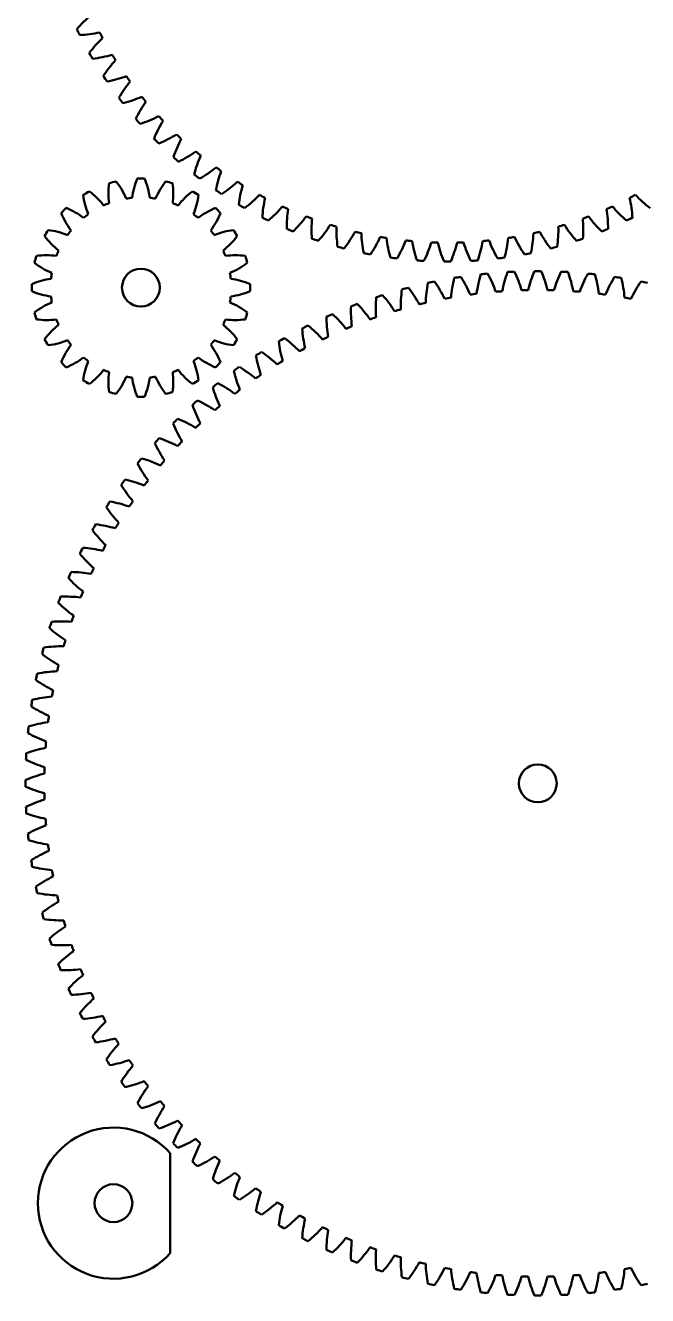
# Model space of a CAD drawing. Header units: inches. Extents: x 0.1 to 23.9, y 0 to 18.
# Drawn here: x 0.14 to 4.26, y 0.05 to 8.45 of the extents above; entities that cross this region are included whole.
import ezdxf

# ---------------------------------------------------------------- set-up
doc = ezdxf.new("R2010")
doc.units = ezdxf.units.IN
doc.header["$MEASUREMENT"] = 0
doc.layers.add('Visible (ANSI)', color=7, linetype='Continuous', lineweight=50)

msp = doc.modelspace()

# ---------------------------------------------------------------- linework, layer by layer
at = {"layer": 'Visible (ANSI)'}
msp.add_line((1.0988, 0.3298), (1.0988, 0.9913), dxfattribs=at)
for centre in [(0.9051, 6.7171), (3.5303, 3.4379), (0.7238, 0.6605)]:
    msp.add_circle(centre, 0.125, dxfattribs=at)
for centre, radius, start, end in [((1.0713, 7.9218), 0.7772, 129.6244, 139.39322), ((2.9325, 9.6117), 2.7222, 205.78125, 206.71875), ((0.4588, 9.1638), 0.7772, 273.10678, 282.8756), ((2.9325, 9.6117), 2.5972, 207.65625, 208.59375), ((1.1858, 7.8037), 0.7772, 133.3744, 143.14322), ((2.9325, 9.6117), 2.7222, 209.53125, 210.46875), ((0.4934, 9.003), 0.7772, 276.85678, 286.6256), ((2.9325, 9.6117), 2.5972, 211.40625, 212.34375), ((1.3078, 7.6933), 0.7772, 137.1244, 146.89322), ((2.9325, 9.6117), 2.7222, 213.28125, 214.21875), ((0.5384, 8.8448), 0.7772, 280.60678, 290.3756), ((1.4367, 7.5912), 0.7772, 140.8744, 150.64322), ((2.9325, 9.6117), 2.5972, 215.15625, 216.09375), ((2.9325, 9.6117), 2.7222, 217.03125, 217.96875), ((0.5937, 8.6898), 0.7772, 284.35678, 294.1256), ((1.5721, 7.4977), 0.7772, 144.6244, 154.39322), ((2.9325, 9.6117), 2.5972, 218.90625, 219.84375), ((2.9325, 9.6117), 2.7222, 220.78125, 221.71875), ((0.659, 8.5389), 0.7772, 288.10678, 297.8756), ((1.7133, 7.4132), 0.7772, 148.3744, 158.14322), ((2.9325, 9.6117), 2.5972, 222.65625, 223.59375), ((2.9325, 9.6117), 2.7222, 224.53125, 225.46875), ((0.734, 8.3925), 0.7772, 291.85678, 301.6256), ((1.8597, 7.3382), 0.7772, 152.1244, 161.89322), ((2.9325, 9.6117), 2.5972, 226.40625, 227.34375), ((2.9325, 9.6117), 2.7222, 228.28125, 229.21875), ((0.8185, 8.2513), 0.7772, 295.60678, 305.3756), ((2.0106, 7.2729), 0.7772, 155.8744, 165.64322), ((2.9325, 9.6117), 2.5972, 230.15625, 231.09375), ((0.912, 8.1159), 0.7772, 299.35678, 309.1256), ((2.1656, 7.2176), 0.7772, 159.6244, 169.39322), ((2.9325, 9.6117), 2.5972, 233.90625, 234.84375), ((1.1944, 7.3394), 0.5037, 172.14764, 187.22686), ((0.9051, 6.7171), 0.7222, 103.125, 106.875), ((0.3434, 7.1114), 0.5037, 22.77314, 37.85236), ((1.3456, 7.2433), 0.5037, 157.14764, 172.22686), ((0.9051, 6.7171), 0.7222, 88.125, 91.875), ((0.4646, 7.2433), 0.5037, 7.77314, 22.85236), ((1.4668, 7.1114), 0.5037, 142.14764, 157.22686), ((0.9051, 6.7171), 0.7222, 73.125, 76.875), ((0.6158, 7.3394), 0.5037, 352.77314, 7.85236), ((2.9325, 9.6117), 2.7222, 232.03125, 232.96875), ((1.0142, 7.987), 0.7772, 303.10678, 312.8756), ((2.9325, 9.6117), 2.5972, 237.65625, 238.59375), ((2.3238, 7.1726), 0.7772, 163.3744, 173.14322), ((0.9051, 6.7171), 0.7222, 118.125, 121.875), ((1.0235, 7.3931), 0.5037, 187.14764, 202.22686), ((0.2605, 6.9526), 0.5037, 37.77314, 52.85236), ((0.9051, 6.7171), 0.5972, 95.625, 99.375), ((0.9051, 6.7171), 0.5972, 80.625, 84.375), ((1.5497, 6.9526), 0.5037, 127.14764, 142.22686), ((0.9051, 6.7171), 0.7222, 58.125, 61.875), ((0.7867, 7.3931), 0.5037, 337.77314, 352.85236), ((2.9325, 9.6117), 2.7222, 235.78125, 236.71875), ((1.1245, 7.865), 0.7772, 306.85678, 316.6256), ((2.9325, 9.6117), 2.5972, 241.40625, 242.34375), ((2.4846, 7.138), 0.7772, 167.1244, 176.89322), ((2.9325, 9.6117), 2.5972, 297.65625, 298.59375), ((3.3803, 7.138), 0.7772, 3.10678, 12.8756), ((4.7405, 7.865), 0.7772, 223.3744, 233.14322), ((0.9051, 6.7171), 0.7222, 133.125, 136.875), ((0.2215, 6.7777), 0.5037, 52.77314, 67.85236), ((0.9051, 6.7171), 0.5972, 110.625, 114.375), ((0.9051, 6.7171), 0.5972, 65.625, 69.375), ((1.5887, 6.7777), 0.5037, 112.14764, 127.22686), ((0.9051, 6.7171), 0.7222, 43.125, 46.875), ((2.9325, 9.6117), 2.7222, 239.53125, 240.46875), ((1.2426, 7.7505), 0.7772, 310.60678, 320.3756), ((2.9325, 9.6117), 2.5972, 245.15625, 246.09375), ((2.6474, 7.114), 0.7772, 170.8744, 180.64322), ((2.9325, 9.6117), 2.5972, 293.90625, 294.84375), ((3.2176, 7.114), 0.7772, 359.35678, 9.1256), ((4.6224, 7.7505), 0.7772, 219.6244, 229.39322), ((0.8445, 7.4007), 0.5037, 202.14764, 217.22686), ((0.9051, 6.7171), 0.5972, 125.625, 129.375), ((0.9051, 6.7171), 0.5972, 50.625, 54.375), ((0.9657, 7.4007), 0.5037, 322.77314, 337.85236), ((2.9325, 9.6117), 2.7222, 243.28125, 244.21875), ((1.368, 7.644), 0.7772, 314.35678, 324.1256), ((2.9325, 9.6117), 2.5972, 248.90625, 249.84375), ((2.8113, 7.1007), 0.7772, 174.6244, 184.39322), ((2.9325, 9.6117), 2.5972, 290.15625, 291.09375), ((3.0536, 7.1007), 0.7772, 355.60678, 5.3756), ((4.497, 7.644), 0.7772, 215.8744, 225.64322), ((2.9325, 9.6117), 2.7222, 295.78125, 296.71875), ((0.9051, 6.7171), 0.7222, 148.125, 151.875), ((0.2291, 6.5987), 0.5037, 67.77314, 82.85236), ((0.9051, 6.7171), 0.5972, 140.625, 144.375), ((0.9051, 6.7171), 0.5972, 35.625, 39.375), ((1.5811, 6.5987), 0.5037, 97.14764, 112.22686), ((0.9051, 6.7171), 0.7222, 28.125, 31.875), ((2.9325, 9.6117), 2.7222, 247.03125, 247.96875), ((1.5, 7.5458), 0.7772, 318.10678, 327.8756), ((2.9325, 9.6117), 2.5972, 252.65625, 253.59375), ((2.9758, 7.0982), 0.7772, 178.3744, 188.14322), ((1.6382, 7.4566), 0.7772, 321.85678, 331.6256), ((2.9325, 9.6117), 2.5972, 256.40625, 257.34375), ((3.1401, 7.1064), 0.7772, 182.1244, 191.89322), ((2.7249, 7.1064), 0.7772, 348.10678, 357.8756), ((2.9325, 9.6117), 2.5972, 282.65625, 283.59375), ((4.2268, 7.4566), 0.7772, 208.3744, 218.14322), ((2.8892, 7.0982), 0.7772, 351.85678, 1.6256), ((2.9325, 9.6117), 2.5972, 286.40625, 287.34375), ((4.365, 7.5458), 0.7772, 212.1244, 221.89322), ((2.9325, 9.6117), 2.7222, 292.03125, 292.96875), ((0.6696, 7.3617), 0.5037, 217.14764, 232.22686), ((1.1406, 7.3617), 0.5037, 307.77314, 322.85236), ((2.9325, 9.6117), 2.7222, 250.78125, 251.71875), ((2.9325, 9.6117), 2.7222, 254.53125, 255.46875), ((1.7819, 7.3765), 0.7772, 325.60678, 335.3756), ((2.9325, 9.6117), 2.5972, 260.15625, 261.09375), ((3.3035, 7.1253), 0.7772, 185.8744, 195.64322), ((1.9306, 7.3061), 0.7772, 329.35678, 339.1256), ((2.9325, 9.6117), 2.5972, 263.90625, 264.84375), ((3.4654, 7.1549), 0.7772, 189.6244, 199.39322), ((2.0835, 7.2455), 0.7772, 333.10678, 342.8756), ((2.9325, 9.6117), 2.5972, 267.65625, 268.59375), ((3.6249, 7.195), 0.7772, 193.3744, 203.14322), ((2.2401, 7.195), 0.7772, 336.85678, 346.6256), ((2.9325, 9.6117), 2.5972, 271.40625, 272.34375), ((3.7815, 7.2455), 0.7772, 197.1244, 206.89322), ((2.3996, 7.1549), 0.7772, 340.60678, 350.3756), ((2.9325, 9.6117), 2.5972, 275.15625, 276.09375), ((3.9344, 7.3061), 0.7772, 200.8744, 210.64322), ((2.5614, 7.1253), 0.7772, 344.35678, 354.1256), ((2.9325, 9.6117), 2.5972, 278.90625, 279.84375), ((4.0831, 7.3765), 0.7772, 204.6244, 214.39322), ((2.9325, 9.6117), 2.7222, 284.53125, 285.46875), ((2.9325, 9.6117), 2.7222, 288.28125, 289.21875), ((0.9051, 6.7171), 0.7222, 163.125, 166.875), ((0.2828, 6.4278), 0.5037, 82.77314, 97.85236), ((0.9051, 6.7171), 0.5972, 155.625, 159.375), ((0.9051, 6.7171), 0.5972, 20.625, 24.375), ((1.5274, 6.4278), 0.5037, 82.14764, 97.22686), ((0.9051, 6.7171), 0.7222, 13.125, 16.875), ((2.9325, 9.6117), 2.7222, 258.28125, 259.21875), ((2.9325, 9.6117), 2.7222, 262.03125, 262.96875), ((2.9325, 9.6117), 2.7222, 265.78125, 266.71875), ((2.9325, 9.6117), 2.7222, 273.28125, 274.21875), ((2.9325, 9.6117), 2.7222, 277.03125, 277.96875), ((2.9325, 9.6117), 2.7222, 280.78125, 281.71875), ((0.5108, 7.2788), 0.5037, 232.14764, 247.22686), ((0.9051, 6.7171), 0.5972, 170.625, 174.375), ((1.2994, 7.2788), 0.5037, 292.77314, 307.85236), ((0.9051, 6.7171), 0.5972, 5.625, 9.375), ((2.9325, 9.6117), 2.7222, 269.53125, 270.46875), ((3.5303, 3.4379), 3.3889, 95.625, 96.375), ((2.4939, 6.4175), 0.8064, 19.74806, 29.16285), ((4.0878, 6.5429), 0.8064, 159.83715, 169.25194), ((3.5303, 3.4379), 3.3889, 92.625, 93.375), ((2.6513, 6.4676), 0.8064, 16.74806, 26.16285), ((4.2496, 6.5095), 0.8064, 156.83715, 166.25194), ((3.5303, 3.4379), 3.3889, 89.625, 90.375), ((2.8111, 6.5095), 0.8064, 13.74806, 23.16285), ((4.4093, 6.4676), 0.8064, 153.83715, 163.25194), ((3.5303, 3.4379), 3.3889, 86.625, 87.375), ((2.9728, 6.5429), 0.8064, 10.74806, 20.16285), ((4.5667, 6.4175), 0.8064, 150.83715, 160.25194), ((3.5303, 3.4379), 3.3889, 83.625, 84.375), ((0.9051, 6.7171), 0.7222, 178.125, 181.875), ((0.3789, 6.2766), 0.5037, 97.77314, 112.85236), ((1.4313, 6.2766), 0.5037, 67.14764, 82.22686), ((0.9051, 6.7171), 0.7222, 358.125, 1.875), ((3.5952, 6.5919), 0.8064, 168.83715, 178.25194), ((3.5303, 3.4379), 3.3889, 101.625, 102.375), ((2.1882, 6.2928), 0.8064, 25.74806, 35.16285), ((3.7602, 6.5842), 0.8064, 165.83715, 175.25194), ((3.5303, 3.4379), 3.3889, 98.625, 99.375), ((2.3394, 6.3591), 0.8064, 22.74806, 32.16285), ((3.9246, 6.5678), 0.8064, 162.83715, 172.25194), ((3.1361, 6.5678), 0.8064, 7.74806, 17.16285), ((4.7212, 6.3591), 0.8064, 147.83715, 157.25194), ((3.5303, 3.4379), 3.3889, 80.625, 81.375), ((3.3004, 6.5842), 0.8064, 4.74806, 14.16285), ((4.8725, 6.2928), 0.8064, 144.83715, 154.25194), ((3.5303, 3.4379), 3.3889, 77.625, 78.375), ((0.3789, 7.1577), 0.5037, 247.14764, 262.22686), ((0.9051, 6.7171), 0.5972, 185.625, 189.375), ((0.9051, 6.7171), 0.5972, 350.625, 354.375), ((1.4313, 7.1577), 0.5037, 277.77314, 292.85236), ((3.2652, 6.5814), 0.8064, 174.83715, 184.25194), ((3.5303, 3.4379), 3.3889, 107.625, 108.375), ((1.8971, 6.1369), 0.8064, 31.74806, 41.16285), ((3.4301, 6.591), 0.8064, 171.83715, 181.25194), ((3.5303, 3.4379), 3.3889, 104.625, 105.375), ((2.0406, 6.2187), 0.8064, 28.74806, 38.16285), ((3.5303, 3.4379), 3.2639, 100.125, 100.875), ((3.5303, 3.4379), 3.2639, 97.125, 97.875), ((3.5303, 3.4379), 3.2639, 94.125, 94.875), ((3.5303, 3.4379), 3.2639, 91.125, 91.875), ((3.5303, 3.4379), 3.2639, 88.125, 88.875), ((3.5303, 3.4379), 3.2639, 85.125, 85.875), ((3.5303, 3.4379), 3.2639, 82.125, 82.875), ((3.5303, 3.4379), 3.2639, 79.125, 79.875), ((0.5108, 6.1554), 0.5037, 112.77314, 127.85236), ((1.2994, 6.1554), 0.5037, 52.14764, 67.22686), ((3.101, 6.5632), 0.8064, 177.83715, 187.25194), ((3.5303, 3.4379), 3.3889, 110.625, 111.375), ((1.7581, 6.0477), 0.8064, 34.74806, 44.16285), ((3.5303, 3.4379), 3.2639, 106.125, 106.875), ((3.5303, 3.4379), 3.2639, 103.125, 103.875), ((0.9051, 6.7171), 0.7222, 193.125, 196.875), ((0.2828, 7.0064), 0.5037, 262.14764, 277.22686), ((0.6696, 6.0725), 0.5037, 127.77314, 142.85236), ((0.9051, 6.7171), 0.5972, 200.625, 204.375), ((0.9051, 6.7171), 0.5972, 335.625, 339.375), ((1.1406, 6.0725), 0.5037, 37.14764, 52.22686), ((1.5274, 7.0064), 0.5037, 262.77314, 277.85236), ((0.9051, 6.7171), 0.7222, 343.125, 346.875), ((3.5303, 3.4379), 3.3889, 113.625, 114.375), ((2.9381, 6.5365), 0.8064, 180.83715, 190.25194), ((1.6239, 5.9514), 0.8064, 37.74806, 47.16285), ((3.5303, 3.4379), 3.2639, 109.125, 109.875), ((3.5303, 3.4379), 3.3889, 116.625, 117.375), ((2.7767, 6.5012), 0.8064, 183.83715, 193.25194), ((1.495, 5.8482), 0.8064, 40.74806, 50.16285), ((3.5303, 3.4379), 3.2639, 115.125, 115.875), ((3.5303, 3.4379), 3.2639, 112.125, 112.875), ((0.9051, 6.7171), 0.7222, 208.125, 211.875), ((0.2291, 6.8355), 0.5037, 277.14764, 292.22686), ((0.8445, 6.0335), 0.5037, 142.77314, 157.85236), ((0.9051, 6.7171), 0.5972, 215.625, 219.375), ((0.9051, 6.7171), 0.5972, 320.625, 324.375), ((0.9657, 6.0335), 0.5037, 22.14764, 37.22686), ((1.5811, 6.8355), 0.5037, 247.77314, 262.85236), ((0.9051, 6.7171), 0.7222, 328.125, 331.875), ((3.5303, 3.4379), 3.3889, 119.625, 120.375), ((2.6174, 6.4576), 0.8064, 186.83715, 196.25194), ((1.3716, 5.7383), 0.8064, 43.74806, 53.16285), ((3.5303, 3.4379), 3.2639, 118.125, 118.875), ((0.9051, 6.7171), 0.7222, 223.125, 226.875), ((0.2215, 6.6565), 0.5037, 292.14764, 307.22686), ((1.0235, 6.0411), 0.5037, 157.77314, 172.85236), ((0.9051, 6.7171), 0.5972, 230.625, 234.375), ((0.9051, 6.7171), 0.5972, 305.625, 309.375), ((0.7867, 6.0411), 0.5037, 7.14764, 22.22686), ((1.5887, 6.6565), 0.5037, 232.77314, 247.85236), ((0.9051, 6.7171), 0.7222, 313.125, 316.875), ((3.5303, 3.4379), 3.3889, 122.625, 123.375), ((2.4606, 6.4057), 0.8064, 189.83715, 199.25194), ((1.2542, 5.6222), 0.8064, 46.74806, 56.16285), ((3.5303, 3.4379), 3.2639, 121.125, 121.875), ((0.2605, 6.4817), 0.5037, 307.14764, 322.22686), ((0.9051, 6.7171), 0.5972, 245.625, 249.375), ((1.1944, 6.0948), 0.5037, 172.77314, 187.85236), ((0.6158, 6.0948), 0.5037, 352.14764, 7.22686), ((0.9051, 6.7171), 0.5972, 290.625, 294.375), ((1.5497, 6.4817), 0.5037, 217.77314, 232.85236), ((3.5303, 3.4379), 3.3889, 125.625, 126.375), ((2.3068, 6.3456), 0.8064, 192.83715, 202.25194), ((1.143, 5.5001), 0.8064, 49.74806, 59.16285), ((3.5303, 3.4379), 3.2639, 124.125, 124.875), ((0.9051, 6.7171), 0.7222, 238.125, 241.875), ((0.3434, 6.3229), 0.5037, 322.14764, 337.22686), ((0.9051, 6.7171), 0.5972, 260.625, 264.375), ((1.3456, 6.1909), 0.5037, 187.77314, 202.85236), ((0.4646, 6.1909), 0.5037, 337.14764, 352.22686), ((0.9051, 6.7171), 0.5972, 275.625, 279.375), ((1.4668, 6.3229), 0.5037, 202.77314, 217.85236), ((0.9051, 6.7171), 0.7222, 298.125, 301.875), ((3.5303, 3.4379), 3.3889, 128.625, 129.375), ((2.1563, 6.2776), 0.8064, 195.83715, 205.25194), ((1.0383, 5.3723), 0.8064, 52.74806, 62.16285), ((0.9051, 6.7171), 0.7222, 253.125, 256.875), ((0.9051, 6.7171), 0.7222, 268.125, 271.875), ((0.9051, 6.7171), 0.7222, 283.125, 286.875), ((3.5303, 3.4379), 3.3889, 131.625, 132.375), ((0.9405, 5.2392), 0.8064, 55.74806, 65.16285), ((3.5303, 3.4379), 3.2639, 127.125, 127.875), ((2.0095, 6.2018), 0.8064, 198.83715, 208.25194), ((3.5303, 3.4379), 3.2639, 130.125, 130.875), ((3.5303, 3.4379), 3.3889, 134.625, 135.375), ((1.867, 6.1184), 0.8064, 201.83715, 211.25194), ((0.8498, 5.1012), 0.8064, 58.74806, 68.16285), ((3.5303, 3.4379), 3.2639, 133.125, 133.875), ((3.5303, 3.4379), 3.3889, 137.625, 138.375), ((0.7664, 4.9587), 0.8064, 61.74806, 71.16285), ((1.7289, 6.0277), 0.8064, 204.83715, 214.25194), ((3.5303, 3.4379), 3.2639, 136.125, 136.875), ((3.5303, 3.4379), 3.3889, 140.625, 141.375), ((1.5959, 5.9299), 0.8064, 207.83715, 217.25194), ((0.6906, 4.8119), 0.8064, 64.74806, 74.16285), ((3.5303, 3.4379), 3.2639, 139.125, 139.875), ((3.5303, 3.4379), 3.3889, 143.625, 144.375), ((1.4681, 5.8252), 0.8064, 210.83715, 220.25194), ((0.6226, 4.6614), 0.8064, 67.74806, 77.16285), ((3.5303, 3.4379), 3.2639, 142.125, 142.875), ((3.5303, 3.4379), 3.3889, 146.625, 147.375), ((0.5625, 4.5076), 0.8064, 70.74806, 80.16285), ((3.5303, 3.4379), 3.2639, 145.125, 145.875), ((1.346, 5.714), 0.8064, 213.83715, 223.25194), ((3.5303, 3.4379), 3.3889, 149.625, 150.375), ((0.5106, 4.3508), 0.8064, 73.74806, 83.16285), ((3.5303, 3.4379), 3.2639, 148.125, 148.875), ((1.2299, 5.5966), 0.8064, 216.83715, 226.25194), ((3.5303, 3.4379), 3.3889, 152.625, 153.375), ((0.467, 4.1915), 0.8064, 76.74806, 86.16285), ((3.5303, 3.4379), 3.2639, 151.125, 151.875), ((1.12, 5.4732), 0.8064, 219.83715, 229.25194), ((3.5303, 3.4379), 3.3889, 155.625, 156.375), ((1.0168, 5.3443), 0.8064, 222.83715, 232.25194), ((0.4317, 4.0301), 0.8064, 79.74806, 89.16285), ((3.5303, 3.4379), 3.2639, 154.125, 154.875), ((3.5303, 3.4379), 3.2639, 157.125, 157.875), ((3.5303, 3.4379), 3.3889, 158.625, 159.375), ((0.9205, 5.2101), 0.8064, 225.83715, 235.25194), ((0.405, 3.8672), 0.8064, 82.74806, 92.16285), ((3.5303, 3.4379), 3.2639, 160.125, 160.875), ((3.5303, 3.4379), 3.3889, 161.625, 162.375), ((0.8313, 5.0711), 0.8064, 228.83715, 238.25194), ((0.3868, 3.703), 0.8064, 85.74806, 95.16285), ((3.5303, 3.4379), 3.2639, 163.125, 163.875), ((3.5303, 3.4379), 3.3889, 164.625, 165.375), ((0.7495, 4.9276), 0.8064, 231.83715, 241.25194), ((0.3772, 3.5381), 0.8064, 88.74806, 98.16285), ((3.5303, 3.4379), 3.2639, 166.125, 166.875), ((3.5303, 3.4379), 3.3889, 167.625, 168.375), ((0.6754, 4.78), 0.8064, 234.83715, 244.25194), ((0.3763, 3.373), 0.8064, 91.74806, 101.16285), ((3.5303, 3.4379), 3.2639, 169.125, 169.875), ((3.5303, 3.4379), 3.3889, 170.625, 171.375), ((0.384, 3.208), 0.8064, 94.74806, 104.16285), ((0.609, 4.6288), 0.8064, 237.83715, 247.25194), ((3.5303, 3.4379), 3.2639, 172.125, 172.875), ((3.5303, 3.4379), 3.3889, 173.625, 174.375), ((0.4004, 3.0436), 0.8064, 97.74806, 107.16285), ((0.5507, 4.4742), 0.8064, 240.83715, 250.25194), ((3.5303, 3.4379), 3.2639, 175.125, 175.875), ((3.5303, 3.4379), 3.3889, 176.625, 177.375), ((0.4253, 2.8804), 0.8064, 100.74806, 110.16285), ((0.5006, 4.3169), 0.8064, 243.83715, 253.25194), ((3.5303, 3.4379), 3.2639, 178.125, 178.875), ((3.5303, 3.4379), 3.3889, 179.625, 180.375), ((0.4587, 2.7186), 0.8064, 103.74806, 113.16285), ((0.4587, 4.1571), 0.8064, 246.83715, 256.25194), ((3.5303, 3.4379), 3.2639, 181.125, 181.875), ((0.5006, 2.5588), 0.8064, 106.74806, 116.16285), ((3.5303, 3.4379), 3.3889, 182.625, 183.375), ((0.4253, 3.9954), 0.8064, 249.83715, 259.25194), ((3.5303, 3.4379), 3.2639, 184.125, 184.875), ((0.5507, 2.4015), 0.8064, 109.74806, 119.16285), ((3.5303, 3.4379), 3.3889, 185.625, 186.375), ((0.4004, 3.8321), 0.8064, 252.83715, 262.25194), ((3.5303, 3.4379), 3.2639, 187.125, 187.875), ((0.609, 2.247), 0.8064, 112.74806, 122.16285), ((3.5303, 3.4379), 3.3889, 188.625, 189.375), ((0.384, 3.6678), 0.8064, 255.83715, 265.25194), ((3.5303, 3.4379), 3.2639, 190.125, 190.875), ((0.6754, 2.0957), 0.8064, 115.74806, 125.16285), ((3.5303, 3.4379), 3.3889, 191.625, 192.375), ((0.3763, 3.5028), 0.8064, 258.83715, 268.25194), ((3.5303, 3.4379), 3.2639, 193.125, 193.875), ((0.7495, 1.9481), 0.8064, 118.74806, 128.16285), ((3.5303, 3.4379), 3.3889, 194.625, 195.375), ((0.3772, 3.3376), 0.8064, 261.83715, 271.25194), ((3.5303, 3.4379), 3.2639, 196.125, 196.875), ((0.8313, 1.8046), 0.8064, 121.74806, 131.16285), ((3.5303, 3.4379), 3.3889, 197.625, 198.375), ((0.3868, 3.1727), 0.8064, 264.83715, 274.25194), ((3.5303, 3.4379), 3.2639, 199.125, 199.875), ((0.9205, 1.6656), 0.8064, 124.74806, 134.16285), ((3.5303, 3.4379), 3.3889, 200.625, 201.375), ((0.405, 3.0086), 0.8064, 267.83715, 277.25194), ((3.5303, 3.4379), 3.2639, 202.125, 202.875), ((1.0168, 1.5315), 0.8064, 127.74806, 137.16285), ((3.5303, 3.4379), 3.3889, 203.625, 204.375), ((0.4317, 2.8456), 0.8064, 270.83715, 280.25194), ((3.5303, 3.4379), 3.2639, 205.125, 205.875), ((1.12, 1.4025), 0.8064, 130.74806, 140.16285), ((3.5303, 3.4379), 3.3889, 206.625, 207.375), ((0.467, 2.6842), 0.8064, 273.83715, 283.25194), ((1.2299, 1.2792), 0.8064, 133.74806, 143.16285), ((3.5303, 3.4379), 3.2639, 208.125, 208.875), ((3.5303, 3.4379), 3.3889, 209.625, 210.375), ((0.5106, 2.525), 0.8064, 276.83715, 286.25194), ((1.346, 1.1617), 0.8064, 136.74806, 146.16285), ((3.5303, 3.4379), 3.2639, 211.125, 211.875), ((3.5303, 3.4379), 3.3889, 212.625, 213.375), ((0.5625, 2.3682), 0.8064, 279.83715, 289.25194), ((3.5303, 3.4379), 3.2639, 214.125, 214.875), ((1.4681, 1.0505), 0.8064, 139.74806, 149.16285), ((3.5303, 3.4379), 3.3889, 215.625, 216.375), ((0.6226, 2.2143), 0.8064, 282.83715, 292.25194), ((1.5959, 0.9459), 0.8064, 142.74806, 152.16285), ((3.5303, 3.4379), 3.2639, 217.125, 217.875), ((3.5303, 3.4379), 3.3889, 218.625, 219.375), ((0.6906, 2.0638), 0.8064, 285.83715, 295.25194), ((1.7289, 0.8481), 0.8064, 145.74806, 155.16285), ((3.5303, 3.4379), 3.2639, 220.125, 220.875), ((3.5303, 3.4379), 3.3889, 221.625, 222.375), ((0.7664, 1.9171), 0.8064, 288.83715, 298.25194), ((3.5303, 3.4379), 3.2639, 223.125, 223.875), ((0.7238, 0.6605), 0.5, 41.40962, 318.59038), ((1.867, 0.7573), 0.8064, 148.74806, 158.16285), ((3.5303, 3.4379), 3.3889, 224.625, 225.375), ((0.8498, 1.7745), 0.8064, 291.83715, 301.25194), ((2.0095, 0.6739), 0.8064, 151.74806, 161.16285), ((3.5303, 3.4379), 3.2639, 226.125, 226.875), ((3.5303, 3.4379), 3.3889, 227.625, 228.375), ((0.9405, 1.6365), 0.8064, 294.83715, 304.25194), ((2.1563, 0.5981), 0.8064, 154.74806, 164.16285), ((3.5303, 3.4379), 3.2639, 229.125, 229.875), ((1.0383, 1.5034), 0.8064, 297.83715, 307.25194), ((3.5303, 3.4379), 3.2639, 232.125, 232.875), ((3.5303, 3.4379), 3.3889, 230.625, 231.375), ((2.3068, 0.5301), 0.8064, 157.74806, 167.16285), ((1.143, 1.3756), 0.8064, 300.83715, 310.25194), ((3.5303, 3.4379), 3.2639, 235.125, 235.875), ((3.5303, 3.4379), 3.3889, 233.625, 234.375), ((2.4606, 0.4701), 0.8064, 160.74806, 170.16285), ((3.5303, 3.4379), 3.3889, 236.625, 237.375), ((1.2542, 1.2535), 0.8064, 303.83715, 313.25194), ((3.5303, 3.4379), 3.2639, 238.125, 238.875), ((2.6174, 0.4182), 0.8064, 163.74806, 173.16285), ((3.5303, 3.4379), 3.3889, 239.625, 240.375), ((1.3716, 1.1374), 0.8064, 306.83715, 316.25194), ((3.5303, 3.4379), 3.2639, 241.125, 241.875), ((2.7767, 0.3745), 0.8064, 166.74806, 176.16285), ((3.5303, 3.4379), 3.3889, 242.625, 243.375), ((1.495, 1.0276), 0.8064, 309.83715, 319.25194), ((3.5303, 3.4379), 3.2639, 244.125, 244.875), ((2.9381, 0.3393), 0.8064, 169.74806, 179.16285), ((1.6239, 0.9244), 0.8064, 312.83715, 322.25194), ((3.5303, 3.4379), 3.2639, 247.125, 247.875), ((3.5303, 3.4379), 3.3889, 245.625, 246.375), ((3.101, 0.3125), 0.8064, 172.74806, 182.16285), ((1.7581, 0.828), 0.8064, 315.83715, 325.25194), ((3.5303, 3.4379), 3.2639, 250.125, 250.875), ((3.2652, 0.2943), 0.8064, 175.74806, 185.16285), ((3.5303, 3.4379), 3.3889, 248.625, 249.375), ((1.8971, 0.7389), 0.8064, 318.83715, 328.25194), ((3.5303, 3.4379), 3.2639, 253.125, 253.875), ((3.4301, 0.2848), 0.8064, 178.74806, 188.16285), ((2.0406, 0.6571), 0.8064, 321.83715, 331.25194), ((3.5303, 3.4379), 3.2639, 256.125, 256.875), ((3.5952, 0.2838), 0.8064, 181.74806, 191.16285), ((3.5303, 3.4379), 3.3889, 251.625, 252.375), ((3.5303, 3.4379), 3.3889, 254.625, 255.375), ((2.1882, 0.5829), 0.8064, 324.83715, 334.25194), ((3.5303, 3.4379), 3.2639, 259.125, 259.875), ((3.7602, 0.2916), 0.8064, 184.74806, 194.16285), ((2.3394, 0.5166), 0.8064, 327.83715, 337.25194), ((3.5303, 3.4379), 3.2639, 262.125, 262.875), ((3.9246, 0.3079), 0.8064, 187.74806, 197.16285), ((2.4939, 0.4583), 0.8064, 330.83715, 340.25194), ((3.5303, 3.4379), 3.2639, 265.125, 265.875), ((4.0878, 0.3328), 0.8064, 190.74806, 200.16285), ((2.6513, 0.4081), 0.8064, 333.83715, 343.25194), ((3.5303, 3.4379), 3.2639, 268.125, 268.875), ((4.2496, 0.3663), 0.8064, 193.74806, 203.16285), ((2.8111, 0.3663), 0.8064, 336.83715, 346.25194), ((3.5303, 3.4379), 3.2639, 271.125, 271.875), ((4.4093, 0.4081), 0.8064, 196.74806, 206.16285), ((2.9728, 0.3328), 0.8064, 339.83715, 349.25194), ((3.5303, 3.4379), 3.2639, 274.125, 274.875), ((4.5667, 0.4583), 0.8064, 199.74806, 209.16285), ((3.1361, 0.3079), 0.8064, 342.83715, 352.25194), ((3.5303, 3.4379), 3.2639, 277.125, 277.875), ((4.7212, 0.5166), 0.8064, 202.74806, 212.16285), ((3.3004, 0.2916), 0.8064, 345.83715, 355.25194), ((3.5303, 3.4379), 3.2639, 280.125, 280.875), ((4.8725, 0.5829), 0.8064, 205.74806, 215.16285), ((3.5303, 3.4379), 3.3889, 257.625, 258.375), ((3.5303, 3.4379), 3.3889, 260.625, 261.375), ((3.5303, 3.4379), 3.3889, 278.625, 279.375), ((3.5303, 3.4379), 3.3889, 281.625, 282.375), ((3.5303, 3.4379), 3.3889, 263.625, 264.375), ((3.5303, 3.4379), 3.3889, 266.625, 267.375), ((3.5303, 3.4379), 3.3889, 269.625, 270.375), ((3.5303, 3.4379), 3.3889, 272.625, 273.375), ((3.5303, 3.4379), 3.3889, 275.625, 276.375)]:
    msp.add_arc(centre, radius, start, end, dxfattribs=at)

doc.saveas('drawing.dxf')
